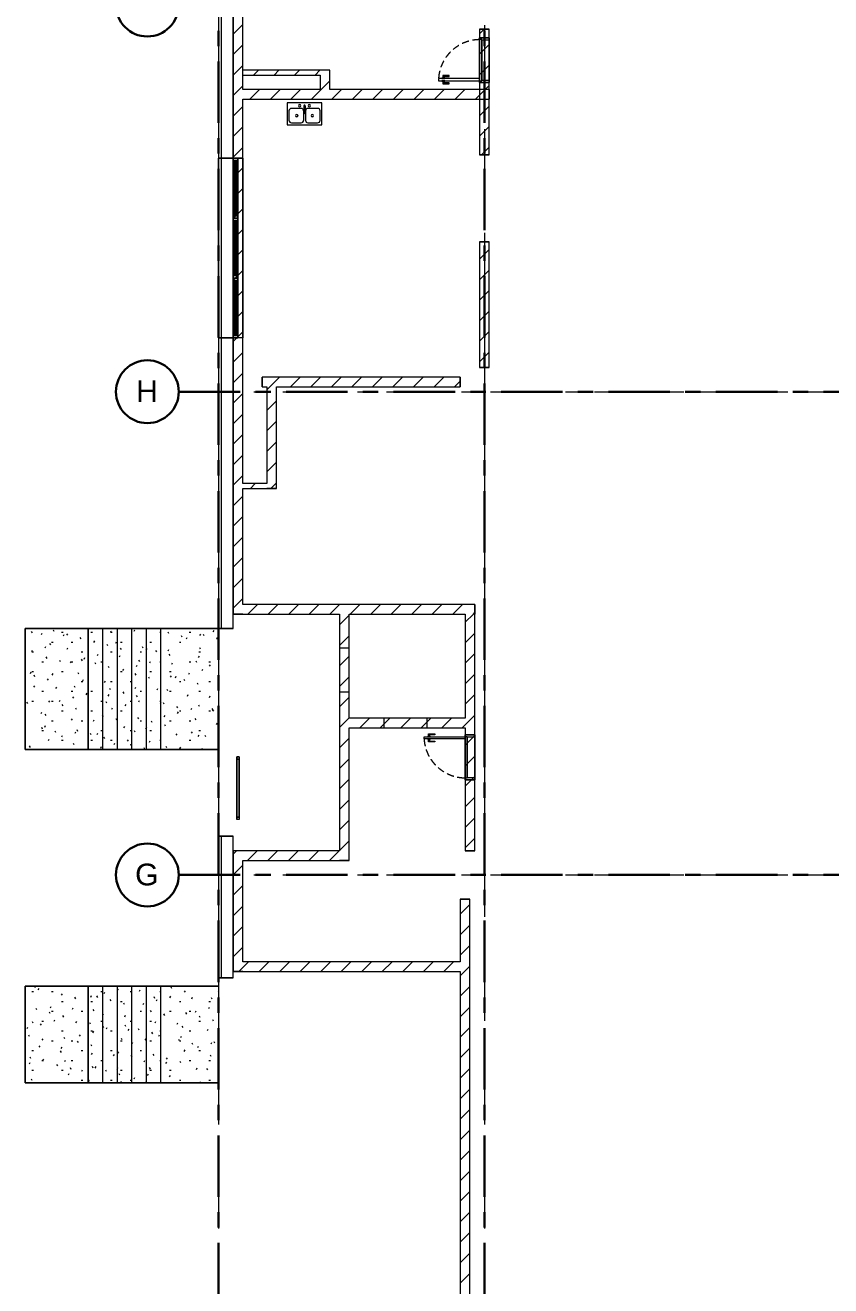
# Model space of a CAD drawing. Header units: millimetres. Extents: x -4000 to 187956, y -58990 to 162485.
# Drawn here: x -4000 to 12663, y 46950 to 73033 of the extents above; entities that cross this region are included whole.
import ezdxf

# ---------------------------------------------------------------- set-up
doc = ezdxf.new("R2010")
doc.units = ezdxf.units.MM
for name, pattern in [('Dash - 1_5mm', [225, 150, -75]), ('Grid Line', [2222.5, 1270, -317.5, 317.5, -317.5]), ('Grid Line 12_5mm', [2150, 1250, -300, 300, -300]), ('Overhead', [375, 225, -150])]:
    doc.linetypes.add(name, pattern=pattern)
for name, color, linetype, lineweight in [('A-DETL-GENF', 92, 'Continuous', 9), ('A-DETL-MEDM', 33, 'Continuous', 9), ('A-DOOR', 31, 'Continuous', 13), ('A-DOOR-FRAM', 31, 'Continuous', 13), ('A-GLAZ', 151, 'Continuous', 13), ('A-WALL', 113, 'Continuous', 13), ('A-WALL-PATT', 111, 'Continuous', 13), ('P-SANR-FIXT', 6, 'Continuous', 9), ('S-GRID', 1, 'Continuous', 30), ('S-GRID-IDEN', 1, 'Continuous', 30), ('S-STRS', 31, 'Continuous', 9)]:
    doc.layers.add(name, color=color, linetype=linetype, lineweight=lineweight)
doc.styles.add('Arial', font='arial.ttf', dxfattribs={"height": 450})
pattern_1 = [(45, (0, 0), (-212.132, 212.132), [])]
pattern_2 = [(0, (0, 0), (812.8, 203.2), [33.528, -576.072, 33.528, -576.072, -3251.2]), (0, (0, 0), (812.8, 203.2), [-1219.2, 33.528, -1185.672, 33.528, -576.072, -1422.4]), (0, (0, 0), (812.8, 203.2), [-3048, 33.528, -372.872, 33.528, -982.472]), (120, (304.8, 101.6), (-582.3764, 602.30545), [33.528, -576.072, 33.528, -576.072, -3251.2]), (120, (304.8, 101.6), (-582.3764, 602.30545), [-1219.2, 33.528, -1185.672, 33.528, -576.072, -1422.4]), (120, (304.8, 101.6), (-582.3764, 602.30545), [-3048, 33.528, -372.872, 33.528, -982.472]), (240, (406.4, 508), (-230.4236, -805.50545), [33.528, -576.072, 33.528, -576.072, -3251.2]), (240, (406.4, 508), (-230.4236, -805.50545), [-1219.2, 33.528, -1185.672, 33.528, -576.072, -1422.4]), (240, (406.4, 508), (-230.4236, -805.50545), [-3048, 33.528, -372.872, 33.528, -982.472])]
pattern_3 = [(0, (0, -7397.93), (812.8, 203.2), [33.528, -576.072, 33.528, -576.072, -3251.2]), (0, (0, -7397.93), (812.8, 203.2), [-1219.2, 33.528, -1185.672, 33.528, -576.072, -1422.4]), (0, (0, -7397.93), (812.8, 203.2), [-3048, 33.528, -372.872, 33.528, -982.472]), (120, (304.8, -7296.33), (-582.37636, 602.30545), [33.528, -576.072, 33.528, -576.072, -3251.2]), (120, (304.8, -7296.33), (-582.37636, 602.30545), [-1219.2, 33.528, -1185.672, 33.528, -576.072, -1422.4]), (120, (304.8, -7296.33), (-582.37636, 602.30545), [-3048, 33.528, -372.872, 33.528, -982.472]), (240, (406.4, -6889.93), (-230.42364, -805.50545), [33.528, -576.072, 33.528, -3827.272]), (240, (406.4, -6889.93), (-230.42364, -805.50545), [-643.128, -576.072, 33.528, -1185.672, -2032]), (240, (406.4, -6889.93), (-230.42364, -805.50545), [-2438.4, 33.528, -576.072, 33.528, -1388.872]), (240, (406.4, -6889.93), (-230.42364, -805.50545), [-3081.528, -372.872, 33.528, -982.472])]

# ---------------------------------------------------------------- blocks, each defined once
blk = doc.blocks.new('Stairs 4 - Stairs 1-186272-FFS - TANG 1')
at = {"layer": 'S-STRS'}
h = blk.add_hatch(dxfattribs=at)
h.set_pattern_fill('FP_1', color=256, style=0, pattern_type=2)
h.set_pattern_definition(pattern_2)
h.paths.add_polyline_path([(-2700, 51150), (-2700, 53150), (-4000, 53150), (-4000, 51150)])
h = blk.add_hatch(dxfattribs=at)
h.set_pattern_fill('FP_1', color=256, style=0, pattern_type=2)
h.set_pattern_definition(pattern_2)
h.paths.add_polyline_path([(-2400, 51150), (-2400, 53150), (-2700, 53150), (-2700, 51150)])
h = blk.add_hatch(dxfattribs=at)
h.set_pattern_fill('FP_1', color=256, style=0, pattern_type=2)
h.set_pattern_definition(pattern_2)
h.paths.add_polyline_path([(-2100, 51150), (-2100, 53150), (-2400, 53150), (-2400, 51150)])
h = blk.add_hatch(dxfattribs=at)
h.set_pattern_fill('FP_1', color=256, style=0, pattern_type=2)
h.set_pattern_definition(pattern_2)
h.paths.add_polyline_path([(-1800, 51150), (-1800, 53150), (-2100, 53150), (-2100, 51150)])
h = blk.add_hatch(dxfattribs=at)
h.set_pattern_fill('FP_1', color=256, style=0, pattern_type=2)
h.set_pattern_definition(pattern_2)
h.paths.add_polyline_path([(-1500, 51150), (-1500, 53150), (-1800, 53150), (-1800, 51150)])
h = blk.add_hatch(dxfattribs=at)
h.set_pattern_fill('FP_1', color=256, style=0, pattern_type=2)
h.set_pattern_definition(pattern_2)
h.paths.add_polyline_path([(-1200, 51150), (-1200, 53150), (-1500, 53150), (-1500, 51150)])
h = blk.add_hatch(dxfattribs=at)
h.set_pattern_fill('FP_1', color=256, style=0, pattern_type=2)
h.set_pattern_definition(pattern_2)
h.paths.add_polyline_path([(0, 51150), (0, 53150), (-1200, 53150), (-1200, 51150)])
at = {"layer": 'S-STRS', "color": 252}
for p, q in [((0, 53150), (-4000, 53150)), ((-4000, 51150), (-4000, 53150)), ((-2700, 51150), (-2700, 53150)), ((-2400, 53150), (-2400, 51150)), ((-2100, 53150), (-2100, 51150)), ((-1800, 53150), (-1800, 51150)), ((-1500, 53150), (-1500, 51150)), ((-1200, 53150), (-1200, 51150)), ((0, 53150), (0, 51150)), ((-4000, 51150), (0, 51150))]:
    blk.add_line(p, q, dxfattribs=at)
at = {"layer": 'S-STRS', "color": 250}
for p, q in [((-4000, 53150), (-2700, 53150)), ((-4000, 53150), (-4000, 51150)), ((-2700, 53150), (-2400, 53150)), ((-2700, 53150), (-2700, 51150)), ((-2400, 53150), (-2100, 53150)), ((-2400, 53150), (-2400, 51150)), ((-2100, 53150), (-1800, 53150)), ((-2100, 53150), (-2100, 51150)), ((-1800, 53150), (-1500, 53150)), ((-1800, 53150), (-1800, 51150)), ((-1500, 53150), (-1200, 53150)), ((-1500, 53150), (-1500, 51150)), ((-1200, 53150), (0, 53150)), ((-1200, 53150), (-1200, 51150)), ((0, 53150), (0, 51150)), ((-2700, 51150), (-4000, 51150)), ((-2400, 51150), (-2700, 51150)), ((-2100, 51150), (-2400, 51150)), ((-1800, 51150), (-2100, 51150)), ((-1500, 51150), (-1800, 51150)), ((-1200, 51150), (-1500, 51150)), ((0, 51150), (-1200, 51150))]:
    blk.add_line(p, q, dxfattribs=at)
blk = doc.blocks.new('Stairs 1 - Stairs 1-187821-FFS - TANG 1')
at = {"layer": 'S-STRS'}
h = blk.add_hatch(dxfattribs=at)
h.set_pattern_fill('FP_6', color=256, style=0, pattern_type=2)
h.set_pattern_definition(pattern_3)
h.paths.add_polyline_path([(-2700, 50650), (-2700, 53150), (-4000, 53150), (-4000, 50650)])
h = blk.add_hatch(dxfattribs=at)
h.set_pattern_fill('FP_6', color=256, style=0, pattern_type=2)
h.set_pattern_definition(pattern_3)
h.paths.add_polyline_path([(-2400, 50650), (-2400, 53150), (-2700, 53150), (-2700, 50650)])
h = blk.add_hatch(dxfattribs=at)
h.set_pattern_fill('FP_6', color=256, style=0, pattern_type=2)
h.set_pattern_definition(pattern_3)
h.paths.add_polyline_path([(-2100, 50650), (-2100, 53150), (-2400, 53150), (-2400, 50650)])
h = blk.add_hatch(dxfattribs=at)
h.set_pattern_fill('FP_6', color=256, style=0, pattern_type=2)
h.set_pattern_definition(pattern_3)
h.paths.add_polyline_path([(-1800, 50650), (-1800, 53150), (-2100, 53150), (-2100, 50650)])
h = blk.add_hatch(dxfattribs=at)
h.set_pattern_fill('FP_6', color=256, style=0, pattern_type=2)
h.set_pattern_definition(pattern_3)
h.paths.add_polyline_path([(-1500, 50650), (-1500, 53150), (-1800, 53150), (-1800, 50650)])
h = blk.add_hatch(dxfattribs=at)
h.set_pattern_fill('FP_6', color=256, style=0, pattern_type=2)
h.set_pattern_definition(pattern_3)
h.paths.add_polyline_path([(-1200, 50650), (-1200, 53150), (-1500, 53150), (-1500, 50650)])
h = blk.add_hatch(dxfattribs=at)
h.set_pattern_fill('FP_6', color=256, style=0, pattern_type=2)
h.set_pattern_definition(pattern_3)
h.paths.add_polyline_path([(0, 50650), (0, 53150), (-1200, 53150), (-1200, 50650)])
at = {"layer": 'S-STRS', "color": 252}
for p, q in [((0, 53150), (-4000, 53150)), ((-4000, 50650), (-4000, 53150)), ((-2700, 50650), (-2700, 53150)), ((-2400, 53150), (-2400, 50650)), ((-2100, 53150), (-2100, 50650)), ((-1800, 53150), (-1800, 50650)), ((-1500, 53150), (-1500, 50650)), ((-1200, 53150), (-1200, 50650)), ((0, 53150), (0, 50650)), ((-4000, 50650), (0, 50650))]:
    blk.add_line(p, q, dxfattribs=at)
at = {"layer": 'S-STRS', "color": 250}
for p, q in [((-4000, 53150), (-2700, 53150)), ((-4000, 53150), (-4000, 50650)), ((-2700, 53150), (-2400, 53150)), ((-2700, 53150), (-2700, 50650)), ((-2400, 53150), (-2100, 53150)), ((-2400, 53150), (-2400, 50650)), ((-2100, 53150), (-1800, 53150)), ((-2100, 53150), (-2100, 50650)), ((-1800, 53150), (-1500, 53150)), ((-1800, 53150), (-1800, 50650)), ((-1500, 53150), (-1200, 53150)), ((-1500, 53150), (-1500, 50650)), ((-1200, 53150), (0, 53150)), ((-1200, 53150), (-1200, 50650)), ((0, 53150), (0, 50650)), ((-2700, 50650), (-4000, 50650)), ((-2400, 50650), (-2700, 50650)), ((-2100, 50650), (-2400, 50650)), ((-1800, 50650), (-2100, 50650)), ((-1500, 50650), (-1800, 50650)), ((-1200, 50650), (-1500, 50650)), ((0, 50650), (-1200, 50650))]:
    blk.add_line(p, q, dxfattribs=at)
blk = doc.blocks.new('WAF - 1240x600-V739-FFS - TANG 1')
at = {"layer": 'A-GLAZ', "color": 161, "lineweight": 15}
for p, q in [((-570, 0), (-620, 0)), ((-620, -100), (-620, 0)), ((570, 0), (-570, 0)), ((-570, 0), (570, 0)), ((-570, -29), (-570, 0)), ((-570, 0), (-570, -100)), ((620, 0), (570, 0)), ((620, -100), (-620, -100)), ((-570, -61), (-570, -29)), ((570, -29), (-570, -29)), ((570, -61), (-570, -61)), ((-570, -100), (-570, -61)), ((570, -29), (570, 0)), ((570, -100), (570, 0)), ((570, -29), (570, -61)), ((570, -100), (570, -61))]:
    blk.add_line(p, q, dxfattribs=at)
at = {"layer": 'A-GLAZ', "color": 163, "lineweight": 15}
for p, q in [((-620, 0), (620, 0)), ((-620, -100), (-620, 0)), ((620, -1), (620, -100))]:
    blk.add_line(p, q, dxfattribs=at)
at = {"layer": 'A-GLAZ', "lineweight": 15}
for p, q in [((570, 0), (-570, 0)), ((-570, -100), (-620, -100)), ((-570, -61), (-570, -29)), ((-570, -29), (-568, -29)), ((-570, -61), (-570, -29)), ((-557, -61), (-570, -61)), ((-570, -100), (570, -100)), ((-570, -100), (570, -100)), ((568, -29), (-568, -29)), ((-568, -29), (-557, -48)), ((-568, -29), (-557, -48)), ((-568, -29), (568, -29)), ((-557, -48), (557, -48)), ((-557, -48), (-557, -53)), ((-557, -48), (-557, -61)), ((557, -48), (-557, -48)), ((-557, -53), (557, -53)), ((-557, -53), (-557, -56)), ((557, -56), (-557, -56)), ((-557, -56), (-557, -61)), ((-557, -61), (557, -61)), ((557, -61), (-557, -61)), ((568, -29), (557, -48)), ((557, -48), (568, -29)), ((557, -48), (557, -53)), ((557, -61), (557, -48)), ((557, -56), (557, -53)), ((557, -56), (557, -61)), ((570, -61), (557, -61)), ((568, -29), (570, -29)), ((570, -61), (570, -29)), ((570, -61), (570, -29)), ((620, -100), (570, -100)), ((620, -100), (620, -1))]:
    blk.add_line(p, q, dxfattribs=at)
at = {"layer": 'A-GLAZ', "color": 255, "lineweight": 15}
for p, q in [((570, -100), (-570, -100)), ((-568, -29), (568, -29)), ((557, -53), (-557, -53)), ((-557, -53), (-557, -56)), ((-557, -53), (-557, -56)), ((-557, -56), (557, -56)), ((557, -61), (-557, -61)), ((557, -53), (557, -56)), ((557, -53), (557, -56))]:
    blk.add_line(p, q, dxfattribs=at)
blk = doc.blocks.new('WAF - 1240x600-V740-FFS - TANG 1')
at = {"layer": 'A-GLAZ', "color": 161, "lineweight": 15}
for p, q in [((-570, 0), (-620, 0)), ((570, 0), (-570, 0)), ((-570, 0), (570, 0)), ((-570, -29), (-570, 0)), ((-570, 0), (-570, -100)), ((620, 0), (570, 0)), ((570, -15), (570, 0)), ((570, -15), (570, 0)), ((620, -100), (-620, -100)), ((-570, -61), (-570, -29)), ((570, -29), (-570, -29)), ((570, -61), (-570, -61)), ((-570, -100), (-570, -61)), ((570, -29), (570, -16)), ((570, -100), (570, -16)), ((570, -29), (570, -61)), ((570, -100), (570, -61))]:
    blk.add_line(p, q, dxfattribs=at)
at = {"layer": 'A-GLAZ', "color": 163, "lineweight": 15}
for p, q in [((-620, 0), (620, 0)), ((620, 0), (620, -16)), ((-620, -100), (-620, -1)), ((620, -17), (620, -100))]:
    blk.add_line(p, q, dxfattribs=at)
at = {"layer": 'A-GLAZ', "lineweight": 15}
for p, q in [((570, 0), (-570, 0)), ((620, -16), (620, 0)), ((-620, -100), (-620, -1)), ((-570, -100), (-620, -100)), ((-570, -61), (-570, -29)), ((-570, -29), (-568, -29)), ((-570, -61), (-570, -29)), ((-557, -61), (-570, -61)), ((-570, -100), (570, -100)), ((-570, -100), (570, -100)), ((568, -29), (-568, -29)), ((-568, -29), (-557, -48)), ((-568, -29), (-557, -48)), ((-568, -29), (568, -29)), ((-557, -48), (557, -48)), ((-557, -48), (-557, -53)), ((-557, -48), (-557, -61)), ((557, -48), (-557, -48)), ((-557, -53), (557, -53)), ((-557, -53), (-557, -56)), ((557, -56), (-557, -56)), ((-557, -56), (-557, -61)), ((-557, -61), (557, -61)), ((557, -61), (-557, -61)), ((568, -29), (557, -48)), ((557, -48), (568, -29)), ((557, -48), (557, -53)), ((557, -61), (557, -48)), ((557, -56), (557, -53)), ((557, -56), (557, -61)), ((570, -61), (557, -61)), ((568, -29), (570, -29)), ((570, -61), (570, -29)), ((570, -61), (570, -29)), ((620, -100), (570, -100)), ((620, -100), (620, -17))]:
    blk.add_line(p, q, dxfattribs=at)
at = {"layer": 'A-GLAZ', "color": 255, "lineweight": 15}
for p, q in [((570, -100), (-570, -100)), ((-568, -29), (568, -29)), ((557, -53), (-557, -53)), ((-557, -53), (-557, -56)), ((-557, -53), (-557, -56)), ((-557, -56), (557, -56)), ((557, -61), (-557, -61)), ((557, -53), (557, -56)), ((557, -53), (557, -56))]:
    blk.add_line(p, q, dxfattribs=at)
blk = doc.blocks.new('WAF - 1240x600-V741-FFS - TANG 1')
at = {"layer": 'A-GLAZ', "color": 161, "lineweight": 15}
for p, q in [((-570, 0), (-620, 0)), ((570, 0), (-570, 0)), ((-570, 0), (570, 0)), ((-570, -16), (-570, 0)), ((-570, 0), (-570, -16)), ((620, 0), (570, 0)), ((570, -29), (570, 0)), ((570, -30), (570, 0)), ((620, -31), (620, 0)), ((620, -100), (-620, -100)), ((-570, -29), (-570, -17)), ((-570, -17), (-570, -100)), ((-570, -61), (-570, -29)), ((570, -29), (-570, -29)), ((570, -61), (-570, -61)), ((-570, -100), (-570, -61)), ((570, -31), (570, -61)), ((570, -100), (570, -31)), ((570, -100), (570, -61)), ((620, -100), (620, -32))]:
    blk.add_line(p, q, dxfattribs=at)
at = {"layer": 'A-GLAZ', "color": 163, "lineweight": 15}
for p, q in [((-620, 0), (620, 0)), ((-620, -16), (-620, 0)), ((620, 0), (620, -31)), ((-620, -100), (-620, -17)), ((620, -32), (620, -100))]:
    blk.add_line(p, q, dxfattribs=at)
at = {"layer": 'A-GLAZ', "lineweight": 15}
for p, q in [((-620, -16), (-620, 0)), ((570, 0), (-570, 0)), ((-620, -100), (-620, -17)), ((-570, -100), (-620, -100)), ((-570, -61), (-570, -29)), ((-570, -29), (-568, -29)), ((-570, -61), (-570, -29)), ((-557, -61), (-570, -61)), ((-570, -100), (570, -100)), ((-570, -100), (570, -100)), ((568, -29), (-568, -29)), ((-568, -29), (-557, -48)), ((-568, -29), (-557, -48)), ((-568, -29), (568, -29)), ((-557, -48), (557, -48)), ((-557, -48), (-557, -53)), ((-557, -48), (-557, -61)), ((557, -48), (-557, -48)), ((-557, -53), (557, -53)), ((-557, -53), (-557, -56)), ((557, -56), (-557, -56)), ((-557, -56), (-557, -61)), ((-557, -61), (557, -61)), ((557, -61), (-557, -61)), ((567, -31), (557, -48)), ((557, -48), (567, -31)), ((557, -48), (557, -53)), ((557, -61), (557, -48)), ((557, -56), (557, -53)), ((557, -56), (557, -61)), ((570, -61), (557, -61)), ((568, -29), (570, -29)), ((570, -61), (570, -31)), ((570, -61), (570, -31)), ((620, -100), (570, -100))]:
    blk.add_line(p, q, dxfattribs=at)
at = {"layer": 'A-GLAZ', "color": 255, "lineweight": 15}
for p, q in [((570, -100), (-570, -100)), ((-568, -29), (568, -29)), ((557, -53), (-557, -53)), ((-557, -53), (-557, -56)), ((-557, -53), (-557, -56)), ((-557, -56), (557, -56)), ((557, -61), (-557, -61)), ((557, -53), (557, -56)), ((557, -53), (557, -56))]:
    blk.add_line(p, q, dxfattribs=at)
blk = doc.blocks.new('MP_ PS_Single panel_Wall hosted - 1300x1275-308806-FFS - TANG 1')
at = {"layer": 'A-GLAZ', "color": 94, "lineweight": 15}
for p, q in [((-650, -25), (-650, 25)), ((-650, 25), (650, 25)), ((650, 25), (650, -25)), ((650, -25), (-650, -25))]:
    blk.add_line(p, q, dxfattribs=at)
at = {"layer": 'A-GLAZ', "color": 83, "lineweight": 15}
for p, q in [((-650, 25), (-650, -25)), ((-650, 25), (-600, 25)), ((600, 25), (-600, 25)), ((-600, 25), (-600, -25)), ((600, -25), (600, 25)), ((600, 25), (650, 25)), ((650, 25), (650, -25)), ((-650, -25), (-600, -25)), ((-600, -25), (600, -25)), ((600, -25), (650, -25))]:
    blk.add_line(p, q, dxfattribs=at)
at = {"layer": 'A-GLAZ', "lineweight": 9}
for p, q in [((-600, 25), (-600, -25)), ((-600, -25), (-600, 25)), ((-600, 25), (600, 25)), ((600, 25), (-600, 25)), ((-600, 25), (-600, -25)), ((-600, -25), (-600, 25)), ((-600, 25), (600, 25)), ((600, 25), (-600, 25)), ((-600, 25), (-600, -25)), ((-600, -25), (-600, 25)), ((-600, 25), (600, 25)), ((600, 25), (-600, 25)), ((-600, 25), (-600, -25)), ((-600, -25), (-600, 25)), ((-600, 25), (600, 25)), ((600, 25), (-600, 25)), ((-600, 25), (-600, -25)), ((-600, -25), (-600, 25)), ((-600, 25), (600, 25)), ((600, 25), (-600, 25)), ((-600, 25), (-600, -25)), ((-600, -25), (-600, 25)), ((-600, 25), (600, 25)), ((600, 25), (-600, 25)), ((-600, 25), (-600, -25)), ((-600, -25), (-600, 25)), ((-600, 25), (600, 25)), ((600, 25), (-600, 25)), ((-600, 25), (-600, -25)), ((-600, -25), (-600, 25)), ((-600, 25), (600, 25)), ((600, 25), (-600, 25)), ((-600, 25), (-600, -25)), ((-600, -25), (-600, 25)), ((-600, 25), (600, 25)), ((600, 25), (-600, 25)), ((-600, 25), (-600, -25)), ((-600, -25), (-600, 25)), ((-600, 25), (600, 25)), ((600, 25), (-600, 25)), ((-600, 25), (-600, -25)), ((-600, -25), (-600, 25)), ((-600, 25), (600, 25)), ((600, 25), (-600, 25)), ((-600, 25), (-600, -25)), ((-600, -25), (-600, 25)), ((-600, 25), (600, 25)), ((600, 25), (-600, 25)), ((600, 25), (600, -25)), ((600, -25), (600, 25)), ((600, 25), (600, -25)), ((600, -25), (600, 25)), ((600, 25), (600, -25)), ((600, -25), (600, 25)), ((600, 25), (600, -25)), ((600, -25), (600, 25)), ((600, 25), (600, -25)), ((600, -25), (600, 25)), ((600, 25), (600, -25)), ((600, -25), (600, 25)), ((600, 25), (600, -25)), ((600, -25), (600, 25)), ((600, 25), (600, -25)), ((600, -25), (600, 25)), ((600, 25), (600, -25)), ((600, -25), (600, 25)), ((600, 25), (600, -25)), ((600, -25), (600, 25)), ((600, 25), (600, -25)), ((600, -25), (600, 25)), ((600, 25), (600, -25)), ((600, -25), (600, 25)), ((600, -25), (-600, -25)), ((600, -25), (-600, -25)), ((600, -25), (-600, -25)), ((600, -25), (-600, -25)), ((600, -25), (-600, -25)), ((600, -25), (-600, -25)), ((600, -25), (-600, -25)), ((600, -25), (-600, -25)), ((600, -25), (-600, -25)), ((600, -25), (-600, -25)), ((600, -25), (-600, -25)), ((600, -25), (-600, -25)), ((600, -25), (-600, -25)), ((600, -25), (-600, -25)), ((600, -25), (-600, -25)), ((600, -25), (-600, -25)), ((600, -25), (-600, -25)), ((600, -25), (-600, -25)), ((600, -25), (-600, -25)), ((600, -25), (-600, -25)), ((600, -25), (-600, -25)), ((600, -25), (-600, -25)), ((600, -25), (-600, -25)), ((600, -25), (-600, -25))]:
    blk.add_line(p, q, dxfattribs=at)
at = {"layer": 'A-GLAZ', "color": 50, "lineweight": 15}
for p, q in [((-600, -25), (-600, 25)), ((600, 25), (-600, 25)), ((-600, 25), (600, 25)), ((600, 25), (600, -25)), ((-600, -25), (600, -25)), ((600, -25), (-600, -25))]:
    blk.add_line(p, q, dxfattribs=at)
blk = doc.blocks.new('MP_DR_Single Swing_Miscellaneous - 2200x850_FR_SOLID CORE-V759-FFS - TANG 1')
at = {"layer": 'A-DOOR', "lineweight": 9}
for p, q in [((317, 860), (372, 860)), ((317, 730), (317, 860)), ((337, 840), (337, 730)), ((372, 840), (337, 840)), ((372, 880), (380, 880)), ((372, 860), (372, 880)), ((372, 840), (372, 860)), ((372, 860), (372, 840)), ((372, 820), (372, 840)), ((380, 820), (372, 820)), ((380, 880), (380, 820)), ((425, 880), (433, 880)), ((425, 820), (425, 880)), ((433, 820), (425, 820)), ((433, 880), (433, 860)), ((433, 860), (433, 840)), ((433, 840), (433, 860)), ((433, 860), (488, 860)), ((433, 840), (433, 820)), ((468, 840), (433, 840)), ((468, 730), (468, 840)), ((488, 860), (488, 730)), ((337, 730), (317, 730)), ((488, 730), (468, 730))]:
    blk.add_line(p, q, dxfattribs=at)
at = {"layer": 'A-DOOR', "color": 174, "lineweight": 15}
for p, q in [((380, 950), (425, 950)), ((380, 880), (380, 950)), ((380, 100), (380, 820)), ((425, 950), (425, 880)), ((425, 820), (425, 100))]:
    blk.add_line(p, q, dxfattribs=at)
at = {"layer": 'A-DOOR', "color": 163, "lineweight": 15}
for p, q in [((380, 820), (380, 880)), ((425, 880), (425, 820)), ((425, 100), (380, 100))]:
    blk.add_line(p, q, dxfattribs=at)
at = {"layer": 'A-DOOR', "linetype": 'Dash - 1_5mm', "lineweight": 9}
blk.add_arc((434, 93), 859, 93.5924, 179.5226, dxfattribs=at)
at = {"layer": 'A-DOOR-FRAM', "color": 91, "lineweight": 15}
for p, q in [((-465, 100), (380, 100)), ((-465, -100), (-465, 100)), ((425, 100), (465, 100)), ((465, 100), (465, -100)), ((465, -100), (-465, -100))]:
    blk.add_line(p, q, dxfattribs=at)
at = {"layer": 'A-DOOR-FRAM', "color": 81, "lineweight": 15}
for p, q in [((-465, 100), (-465, -100)), ((-425, 100), (-465, 100)), ((-425, 100), (-425, 55)), ((380, 100), (-425, 100)), ((-425, 100), (-425, 55)), ((-425, 55), (-415, 55)), ((-425, 55), (425, 55)), ((-415, 55), (-415, -100)), ((415, 55), (-415, 55)), ((-415, 55), (-415, -100)), ((380, 100), (425, 100)), ((415, -100), (415, 55)), ((415, 55), (425, 55)), ((415, -100), (415, 55)), ((425, 100), (465, 100)), ((425, 55), (425, 100)), ((425, 55), (425, 100)), ((465, 100), (465, -100)), ((-465, -100), (-415, -100)), ((-415, -100), (415, -100)), ((465, -100), (415, -100))]:
    blk.add_line(p, q, dxfattribs=at)
at = {"layer": 'A-DOOR-FRAM', "color": 71, "lineweight": 15}
blk.add_line((425, 100), (380, 100), dxfattribs=at)
blk = doc.blocks.new('MP_DR_Single Swing_Miscellaneous - 2200x850_FR_SOLID CORE-V762-FFS - TANG 1')
at = {"layer": 'A-DOOR', "color": 163, "lineweight": 15}
for p, q in [((425, -100), (380, -100)), ((380, -820), (380, -880)), ((425, -880), (425, -820))]:
    blk.add_line(p, q, dxfattribs=at)
at = {"layer": 'A-DOOR', "color": 174, "lineweight": 15}
for p, q in [((380, -100), (380, -820)), ((425, -820), (425, -100)), ((380, -880), (380, -950)), ((380, -950), (425, -950)), ((425, -950), (425, -880))]:
    blk.add_line(p, q, dxfattribs=at)
at = {"layer": 'A-DOOR', "lineweight": 9}
for p, q in [((337, -730), (317, -730)), ((317, -730), (317, -860)), ((337, -840), (337, -730)), ((488, -730), (468, -730)), ((468, -730), (468, -840)), ((488, -860), (488, -730)), ((317, -860), (372, -860)), ((372, -840), (337, -840)), ((380, -820), (372, -820)), ((372, -820), (372, -840)), ((372, -840), (372, -860)), ((372, -860), (372, -840)), ((372, -860), (372, -880)), ((372, -880), (380, -880)), ((380, -880), (380, -820)), ((425, -820), (425, -880)), ((433, -820), (425, -820)), ((425, -880), (433, -880)), ((433, -840), (433, -820)), ((433, -860), (433, -840)), ((468, -840), (433, -840)), ((433, -840), (433, -860)), ((433, -880), (433, -860)), ((433, -860), (488, -860))]:
    blk.add_line(p, q, dxfattribs=at)
at = {"layer": 'A-DOOR', "linetype": 'Dash - 1_5mm', "lineweight": 9}
blk.add_arc((434, -93), 859, 180.4774, 266.4076, dxfattribs=at)
at = {"layer": 'A-DOOR-FRAM', "color": 91, "lineweight": 15}
for p, q in [((-465, -100), (-465, 100)), ((-465, 100), (465, 100)), ((465, 100), (465, -100)), ((380, -100), (-465, -100)), ((465, -100), (425, -100))]:
    blk.add_line(p, q, dxfattribs=at)
at = {"layer": 'A-DOOR-FRAM', "color": 81, "lineweight": 15}
for p, q in [((-465, 100), (-465, -100)), ((-415, 100), (-465, 100)), ((415, 100), (-415, 100)), ((-415, 100), (-415, -55)), ((-415, 100), (-415, -55)), ((415, -55), (415, 100)), ((415, 100), (465, 100)), ((415, -55), (415, 100)), ((465, 100), (465, -100)), ((-465, -100), (-425, -100)), ((-415, -55), (-425, -55)), ((-425, -55), (-425, -100)), ((425, -55), (-425, -55)), ((-425, -55), (-425, -100)), ((-425, -100), (380, -100)), ((-415, -55), (415, -55)), ((425, -100), (380, -100)), ((425, -55), (415, -55)), ((425, -100), (425, -55)), ((425, -100), (425, -55)), ((465, -100), (425, -100))]:
    blk.add_line(p, q, dxfattribs=at)
at = {"layer": 'A-DOOR-FRAM', "color": 71, "lineweight": 15}
blk.add_line((380, -100), (425, -100), dxfattribs=at)
blk = doc.blocks.new('M_Door-Opening - 900x2200-336884-FFS - TANG 1')
at = {"layer": 'A-DETL-GENF', "linetype": 'Overhead'}
blk.add_line((442, 100), (-458, 100), dxfattribs=at)
at = {"layer": 'A-DETL-MEDM', "color": 75, "lineweight": 18}
for p, q in [((-458, 100), (-458, -100)), ((442, -100), (442, 100))]:
    blk.add_line(p, q, dxfattribs=at)
at = {"layer": 'A-DETL-MEDM', "linetype": 'Overhead'}
blk.add_line((-458, -100), (442, -100), dxfattribs=at)
blk = doc.blocks.new('Bon rua bat doi _2_ - 720 x 450 mm 2-642311-FFS - TANG 1')
at = {"layer": 'P-SANR-FIXT', "color": 250}
for p, q in [((376, 227), (-344, 227)), ((-344, 227), (-344, -223)), ((-306, 62), (-306, -134)), ((-54, 113), (-255, 113)), ((-3, 62), (-3, -134)), ((3, 170), (3, 15)), ((28, 170), (28, 15)), ((35, 62), (35, -134)), ((287, 113), (86, 113)), ((338, -134), (338, 62)), ((376, -223), (376, 227)), ((-344, -223), (376, -223)), ((-255, -185), (-54, -185)), ((86, -185), (287, -185))]:
    blk.add_line(p, q, dxfattribs=at)
for centre, radius, start, end in [((-255, 62), 50.8, 90, 180), ((-84, 170), 25.4, 360, 180), ((-84, 170), 25.4, 180, 360), ((-54, 62), 50.8, 360, 90), ((16, 170), 12.7, 360, 180), ((16, 15), 12.7, 180, 0), ((86, 62), 50.8, 90, 180), ((116, 170), 25.4, 360, 180), ((116, 170), 25.4, 180, 360), ((287, 62), 50.8, 360, 90), ((-255, -134), 50.8, 180, 270), ((-145, -36), 25.4, 0, 180), ((-145, -36), 25.4, 180, 360), ((-54, -134), 50.8, 270, 0), ((86, -134), 50.8, 180, 270), ((177, -36), 25.4, 0, 180), ((177, -36), 25.4, 180, 360), ((287, -134), 50.8, 270, 0)]:
    blk.add_arc(centre, radius, start, end, dxfattribs=at)
blk = doc.blocks.new('CMF2_NHAXUONG_A_rvt-1-FFS - TANG 1')
at = {"layer": 'A-WALL-PATT', "lineweight": 9}
h = blk.add_hatch(dxfattribs=at)
h.set_pattern_fill('FP_12', color=250, style=0, pattern_type=2)
h.set_pattern_definition(pattern_1)
h.paths.add_polyline_path([(500, 60848), (500, 118850), (300, 118850), (300, 60848)])
h = blk.add_hatch(dxfattribs=at)
h.set_pattern_fill('FP_12', color=250, style=0, pattern_type=2)
h.set_pattern_definition(pattern_1)
h.paths.add_polyline_path([(5600, 70350), (5600, 72950), (5400, 72950), (5400, 70350)])
h = blk.add_hatch(dxfattribs=at)
h.set_pattern_fill('FP_12', color=250, style=0, pattern_type=2)
h.set_pattern_definition(pattern_1)
h.paths.add_polyline_path([(500, 72000), (2100, 72000), (2100, 72100), (500, 72100)])
h = blk.add_hatch(dxfattribs=at)
h.set_pattern_fill('FP_12', color=250, style=0, pattern_type=2)
h.set_pattern_definition(pattern_1)
h.paths.add_polyline_path([(2300, 71700), (2300, 72100), (2100, 72100), (2100, 71700)])
h = blk.add_hatch(dxfattribs=at)
h.set_pattern_fill('FP_12', color=250, style=0, pattern_type=2)
h.set_pattern_definition(pattern_1)
h.paths.add_polyline_path([(5600, 71500), (5600, 71700), (500, 71700), (500, 71500), (2824, 71500)])
h = blk.add_hatch(dxfattribs=at)
h.set_pattern_fill('FP_12', color=250, style=0, pattern_type=2)
h.set_pattern_definition(pattern_1)
h.paths.add_polyline_path([(5600, 65950), (5600, 68550), (5400, 68550), (5400, 65950)])
h = blk.add_hatch(dxfattribs=at)
h.set_pattern_fill('FP_12', color=250, style=0, pattern_type=2)
h.set_pattern_definition(pattern_1)
h.paths.add_polyline_path([(1000, 65550), (5000, 65550), (5000, 65750), (900, 65750), (900, 65550)])
h = blk.add_hatch(dxfattribs=at)
h.set_pattern_fill('FP_12', color=250, style=0, pattern_type=2)
h.set_pattern_definition(pattern_1)
h.paths.add_polyline_path([(1200, 63449), (1200, 65550), (1000, 65550), (1000, 63449)])
h = blk.add_hatch(dxfattribs=at)
h.set_pattern_fill('FP_12', color=250, style=0, pattern_type=2)
h.set_pattern_definition(pattern_1)
h.paths.add_polyline_path([(1000, 63449), (1000, 63549), (500, 63549), (500, 63449)])
h = blk.add_hatch(dxfattribs=at)
h.set_pattern_fill('FP_12', color=250, style=0, pattern_type=2)
h.set_pattern_definition(pattern_1)
h.paths.add_polyline_path([(5300, 60848), (5300, 61048), (500, 61048), (500, 60848), (5100, 60848)])
h = blk.add_hatch(dxfattribs=at)
h.set_pattern_fill('FP_12', color=250, style=0, pattern_type=2)
h.set_pattern_definition(pattern_1)
h.paths.add_polyline_path([(2500, 55750), (2700, 55750), (2700, 60848), (2500, 60848), (2500, 55950)])
h = blk.add_hatch(dxfattribs=at)
h.set_pattern_fill('FP_12', color=250, style=0, pattern_type=2)
h.set_pattern_definition(pattern_1)
h.paths.add_polyline_path([(5100, 55950), (5300, 55950), (5300, 60848), (5100, 60848), (5100, 58498)])
h = blk.add_hatch(dxfattribs=at)
h.set_pattern_fill('FP_12', color=250, style=0, pattern_type=2)
h.set_pattern_definition(pattern_1)
h.paths.add_polyline_path([(5100, 58498), (5100, 58698), (2700, 58698), (2700, 58498), (2824, 58498)])
h = blk.add_hatch(dxfattribs=at)
h.set_pattern_fill('FP_12', color=250, style=0, pattern_type=2)
h.set_pattern_definition(pattern_1)
h.paths.add_polyline_path([(2500, 55750), (2500, 55950), (300, 55950), (300, 55750), (500, 55750)])
h = blk.add_hatch(dxfattribs=at)
h.set_pattern_fill('FP_12', color=250, style=0, pattern_type=2)
h.set_pattern_definition(pattern_1)
h.paths.add_polyline_path([(500, 53450), (500, 55750), (300, 55750), (300, 53450)])
h = blk.add_hatch(dxfattribs=at)
h.set_pattern_fill('FP_12', color=250, style=0, pattern_type=2)
h.set_pattern_definition(pattern_1)
h.paths.add_polyline_path([(5000, 45350), (5200, 45350), (5200, 54950), (5000, 54950), (5000, 45550)])
h = blk.add_hatch(dxfattribs=at)
h.set_pattern_fill('FP_12', color=250, style=0, pattern_type=2)
h.set_pattern_definition(pattern_1)
h.paths.add_polyline_path([(5000, 53450), (5000, 53650), (500, 53650), (500, 53450), (2824, 53450)])
at = {"layer": 'A-WALL', "color": 50, "lineweight": 15}
for p, q in [((0, 119575), (0, 60548)), ((50, 119575), (50, 60548)), ((300, 60848), (300, 118850)), ((300, 118850), (300, 60848)), ((500, 72100), (500, 77350)), ((5600, 72950), (5400, 72950)), ((5400, 72950), (5400, 70350)), ((5600, 70350), (5600, 72950)), ((2100, 72100), (500, 72100)), ((500, 71700), (500, 72000)), ((500, 72000), (2100, 72000)), ((2300, 72100), (2100, 72100)), ((2100, 72000), (2100, 71700)), ((2300, 71700), (2300, 72100)), ((2100, 71700), (500, 71700)), ((500, 63549), (500, 71500)), ((500, 71500), (5600, 71500)), ((5600, 71700), (2300, 71700)), ((5600, 71500), (5600, 71700)), ((5400, 70350), (5600, 70350)), ((5600, 68550), (5400, 68550)), ((5400, 68550), (5400, 65950)), ((5600, 65950), (5600, 68550)), ((5000, 65750), (900, 65750)), ((900, 65750), (900, 65550)), ((5000, 65550), (5000, 65750)), ((5400, 65950), (5600, 65950)), ((900, 65550), (1000, 65550)), ((1000, 65550), (1000, 63549)), ((1200, 65550), (5000, 65550)), ((1200, 63449), (1200, 65550)), ((1000, 63549), (500, 63549)), ((500, 61048), (500, 63449)), ((500, 63449), (1000, 63449)), ((1000, 63449), (1200, 63449)), ((5300, 61048), (500, 61048)), ((5300, 60848), (5300, 61048)), ((300, 60548), (300, 60848)), ((300, 60848), (300, 60848)), ((300, 60848), (500, 60848)), ((300, 60848), (300, 60848)), ((500, 60848), (2500, 60848)), ((2500, 60848), (2500, 55950)), ((2700, 60848), (5100, 60848)), ((2700, 58698), (2700, 60848)), ((5100, 60848), (5100, 58698)), ((5300, 55950), (5300, 60848)), ((0, 60548), (300, 60548)), ((5100, 58698), (2700, 58698)), ((2700, 55750), (2700, 58498)), ((2700, 58498), (5100, 58498)), ((5100, 58498), (5100, 55950)), ((300, 56250), (0, 56250)), ((0, 56250), (0, 53325)), ((50, 56250), (50, 53325)), ((300, 53325), (300, 56250)), ((2500, 55950), (300, 55950)), ((300, 55950), (300, 55750)), ((5100, 55950), (5300, 55950)), ((300, 55750), (300, 53450)), ((500, 55750), (2500, 55750)), ((500, 53650), (500, 55750)), ((2500, 55750), (2700, 55750)), ((5000, 54950), (5000, 53650)), ((5200, 54950), (5000, 54950)), ((5200, 45350), (5200, 54950)), ((5000, 53650), (500, 53650)), ((0, 53325), (300, 53325)), ((300, 53450), (500, 53450)), ((500, 53450), (5000, 53450)), ((5000, 53450), (5000, 45550))]:
    blk.add_line(p, q, dxfattribs=at)
at = {"layer": 'A-WALL', "color": 35, "lineweight": 15}
for p, q in [((0, 73929), (0, 70282)), ((500, 72100), (500, 73929)), ((5400, 72950), (5600, 72950)), ((5400, 72950), (5400, 72775)), ((5400, 72775), (5600, 72775)), ((5400, 72775), (5400, 71845)), ((5600, 72775), (5600, 72950)), ((5600, 71845), (5600, 72775)), ((500, 71700), (500, 72000)), ((5400, 71845), (5600, 71845)), ((5400, 71845), (5400, 71700)), ((5600, 71700), (5600, 71845)), ((2100, 71700), (500, 71700)), ((500, 70282), (500, 71500)), ((500, 71500), (5400, 71500)), ((5400, 71700), (2300, 71700)), ((5400, 71500), (5400, 70350)), ((5600, 71700), (5600, 71500)), ((5600, 70350), (5600, 71500)), ((0, 70282), (0, 66562)), ((0, 66562), (0, 70282)), ((0, 70282), (300, 70282)), ((300, 70282), (0, 70282)), ((500, 70282), (300, 70282)), ((400, 70282), (500, 70282)), ((500, 66562), (500, 70282)), ((500, 70282), (500, 66562)), ((5600, 70350), (5400, 70350)), ((5400, 68550), (5600, 68550)), ((5400, 68550), (5400, 65950)), ((5600, 65950), (5600, 68550)), ((0, 66562), (0, 60548)), ((300, 66562), (0, 66562)), ((0, 66562), (300, 66562)), ((368, 66562), (300, 66562)), ((401, 66562), (369, 66562)), ((401, 66562), (400, 66562)), ((500, 66562), (402, 66562)), ((500, 66562), (402, 66562)), ((500, 63549), (500, 66562)), ((900, 65550), (900, 65750)), ((5000, 65750), (900, 65750)), ((5000, 65750), (5000, 65550)), ((5600, 65950), (5400, 65950)), ((900, 65550), (1000, 65550)), ((1000, 65550), (1000, 63549)), ((1200, 65550), (5000, 65550)), ((1200, 63449), (1200, 65550)), ((1000, 63549), (500, 63549)), ((500, 61048), (500, 63449)), ((500, 63449), (1000, 63449)), ((1200, 63449), (1000, 63449)), ((5300, 61048), (500, 61048)), ((5300, 61048), (5300, 60848)), ((300, 60548), (300, 60848)), ((500, 60848), (300, 60848)), ((500, 60848), (2500, 60848)), ((2500, 60848), (2500, 60140)), ((2700, 60848), (5100, 60848)), ((2700, 60140), (2700, 60848)), ((5100, 60848), (5100, 58698)), ((5300, 58350), (5300, 60848)), ((300, 60548), (0, 60548)), ((2700, 60140), (2500, 60140)), ((2500, 60140), (2500, 59240)), ((2700, 59240), (2700, 60140)), ((2500, 59240), (2700, 59240)), ((2500, 59240), (2500, 55950)), ((2700, 58698), (2700, 59240)), ((3417, 58698), (2700, 58698)), ((4317, 58698), (3417, 58698)), ((3417, 58698), (3417, 58498)), ((5100, 58698), (4317, 58698)), ((4317, 58498), (4317, 58698)), ((2700, 55750), (2700, 58498)), ((2700, 58498), (3417, 58498)), ((3417, 58498), (4317, 58498)), ((4317, 58498), (5100, 58498)), ((5100, 58498), (5100, 58350)), ((5100, 58350), (5100, 57420)), ((5300, 58350), (5100, 58350)), ((5300, 57420), (5300, 58350)), ((5100, 57420), (5100, 55950)), ((5300, 57420), (5100, 57420)), ((5300, 55950), (5300, 57420)), ((0, 56250), (300, 56250)), ((0, 56250), (0, 53325)), ((300, 55950), (300, 56250)), ((2500, 55950), (300, 55950)), ((5300, 55950), (5100, 55950)), ((500, 55750), (2500, 55750)), ((500, 53650), (500, 55750)), ((2700, 55750), (2500, 55750)), ((5000, 54950), (5000, 53650)), ((5000, 54950), (5200, 54950)), ((5200, 45350), (5200, 54950)), ((5000, 53650), (500, 53650)), ((300, 53325), (0, 53325)), ((300, 53325), (300, 53450)), ((500, 53450), (300, 53450)), ((500, 53450), (5000, 53450)), ((5000, 53450), (5000, 45550))]:
    blk.add_line(p, q, dxfattribs=at)
at = {"layer": 'A-WALL', "color": 53, "lineweight": 15}
for p, q in [((5600, 72775), (5400, 72775)), ((500, 72000), (500, 72100)), ((5400, 71845), (5600, 71845)), ((5600, 71700), (5400, 71700)), ((5400, 71700), (5400, 71500)), ((5400, 71500), (5600, 71500)), ((5600, 71500), (5600, 71700)), ((0, 70282), (0, 66562)), ((300, 70282), (400, 70282)), ((500, 66562), (500, 70282)), ((368, 66562), (300, 66562)), ((400, 66562), (369, 66562)), ((2700, 60140), (2500, 60140)), ((2500, 59240), (2700, 59240)), ((3417, 58698), (3417, 58498)), ((4317, 58498), (4317, 58698)), ((5300, 58350), (5100, 58350)), ((5100, 57420), (5300, 57420)), ((300, 53450), (300, 55950)), ((300, 55750), (300, 55950)), ((300, 55750), (300, 53450))]:
    blk.add_line(p, q, dxfattribs=at)
at = {"layer": 'S-GRID', "linetype": 'Grid Line 12_5mm', "lineweight": 9}
for p, q in [((0, 161185), (0, -16487)), ((5500, 161185), (5500, -16487)), ((-824, 65450), (183641, 65450)), ((-824, 55450), (183641, 55450))]:
    blk.add_line(p, q, dxfattribs=at)
at = {"layer": 'A-DOOR', "color": 250, "lineweight": 9}
for name, p, rotation in [('MP_DR_Single Swing_Miscellaneous - 2200x850_FR_SOLID CORE-V762-FFS - TANG 1', (5500, 72310), 270), ('M_Door-Opening - 900x2200-336884-FFS - TANG 1', (2600, 59698), 90), ('MP_DR_Single Swing_Miscellaneous - 2200x850_FR_SOLID CORE-V759-FFS - TANG 1', (5200, 57885), 90)]:
    blk.add_blockref(name, p, dxfattribs=dict(at, rotation=rotation))
blk.add_blockref('M_Door-Opening - 900x2200-336884-FFS - TANG 1', (3875, 58598), dxfattribs=at)
at = {"layer": 'A-GLAZ', "color": 250, "lineweight": 9, "rotation": 270}
for name, p in [('WAF - 1240x600-V739-FFS - TANG 1', (400, 69662)), ('WAF - 1240x600-V740-FFS - TANG 1', (400, 68422)), ('WAF - 1240x600-V741-FFS - TANG 1', (400, 67182)), ('MP_ PS_Single panel_Wall hosted - 1300x1275-308806-FFS - TANG 1', (400, 57248))]:
    blk.add_blockref(name, p, dxfattribs=at)
at = {"layer": 'P-SANR-FIXT', "color": 250, "lineweight": 9}
blk.add_blockref('Bon rua bat doi _2_ - 720 x 450 mm 2-642311-FFS - TANG 1', (1762, 71198), dxfattribs=at)
at = {"layer": 'S-STRS', "color": 250, "lineweight": 9}
for name, p in [('Stairs 1 - Stairs 1-187821-FFS - TANG 1', (0, 7398)), ('Stairs 4 - Stairs 1-186272-FFS - TANG 1', (0, 0))]:
    blk.add_blockref(name, p, dxfattribs=at)
blk = doc.blocks.new('Grid - M_Grid Head - Circle 2-61448-FFS - TANG 1')
at = {"layer": 'S-GRID-IDEN'}
blk.add_circle((0, 0), 6.5, dxfattribs=at)

msp = doc.modelspace()

# ---------------------------------------------------------------- block references
at = {"lineweight": 5}
msp.add_blockref('CMF2_NHAXUONG_A_rvt-1-FFS - TANG 1', (0, 0), dxfattribs=at)

# ---------------------------------------------------------------- next in the draw order: linework, layer by layer
at = {"layer": 'S-GRID', "linetype": 'Grid Line'}
for p, q in [((0, 161185), (0, -16487)), ((5500, 161185), (5500, -16487)), ((-824, 65450), (183641, 65450)), ((-824, 55450), (183641, 55450))]:
    msp.add_line(p, q, dxfattribs=at)

# ---------------------------------------------------------------- next in the draw order: block references
at = {"layer": 'S-GRID-IDEN', "xscale": 99.99999999999993, "yscale": 99.99999999999993, "zscale": 99.99999999999993, "rotation": 269.9999999999994}
for p in [(-1474, 73450), (-1474, 65450), (-1474, 55450)]:
    msp.add_blockref('Grid - M_Grid Head - Circle 2-61448-FFS - TANG 1', p, dxfattribs=at)

# ---------------------------------------------------------------- next in the draw order: texts
at = {"layer": 'S-GRID-IDEN', "char_height": 450, "attachment_point": 1, "style": 'Arial'}
for s, insert, width in [('H', (-1708, 65685), 553.16), ('G', (-1728, 55685), 601.27)]:
    msp.add_mtext(s, dxfattribs=dict(at, insert=insert, width=width))

doc.saveas('drawing.dxf')
